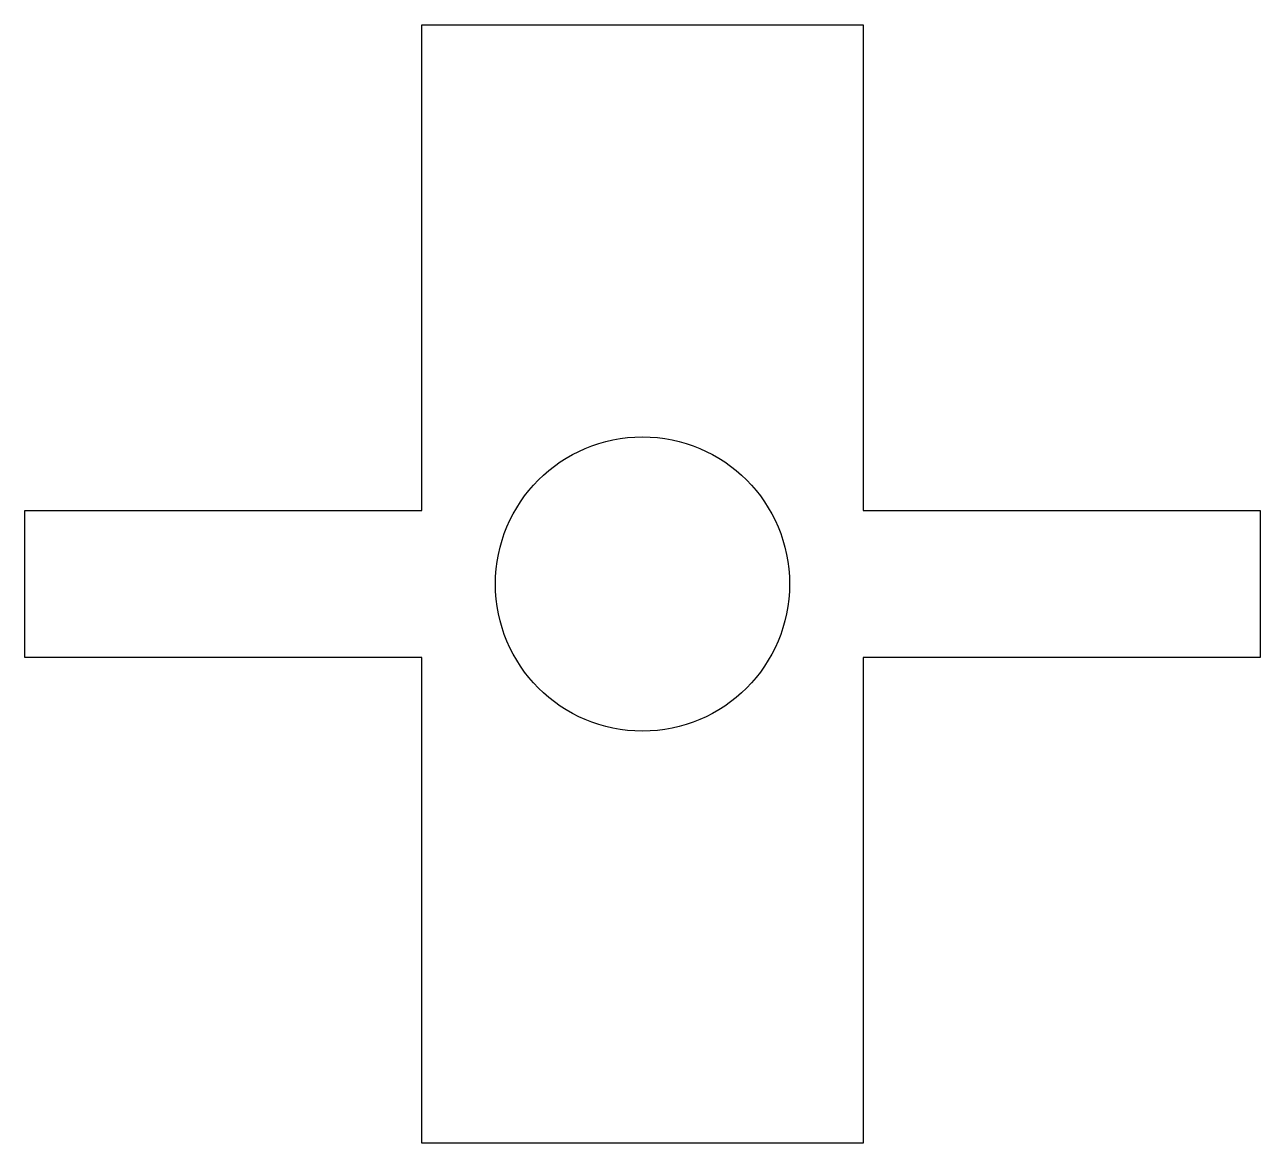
# Model space of a CAD drawing. Header units: millimetres. Extents: x -19 to 65, y 181 to 257.
import ezdxf

# ---------------------------------------------------------------- set-up
doc = ezdxf.new("R2010")
doc.units = ezdxf.units.MM
doc.layers.get('0').update_dxf_attribs({"linetype": 'CONTINUOUS'})

msp = doc.modelspace()

# ---------------------------------------------------------------- linework, layer by layer
msp.add_lwpolyline([(65.011, 224.04), (65.011, 214.04), (38.011, 214.04), (38.011, 181.04), (8.011, 181.04), (8.011, 214.04), (-18.989, 214.04), (-18.989, 224.04), (8.011, 224.04), (8.011, 257.04), (38.011, 257.04), (38.011, 224.04)], close=True)
msp.add_circle((23.011, 219.04), 10)

doc.saveas('drawing.dxf')
